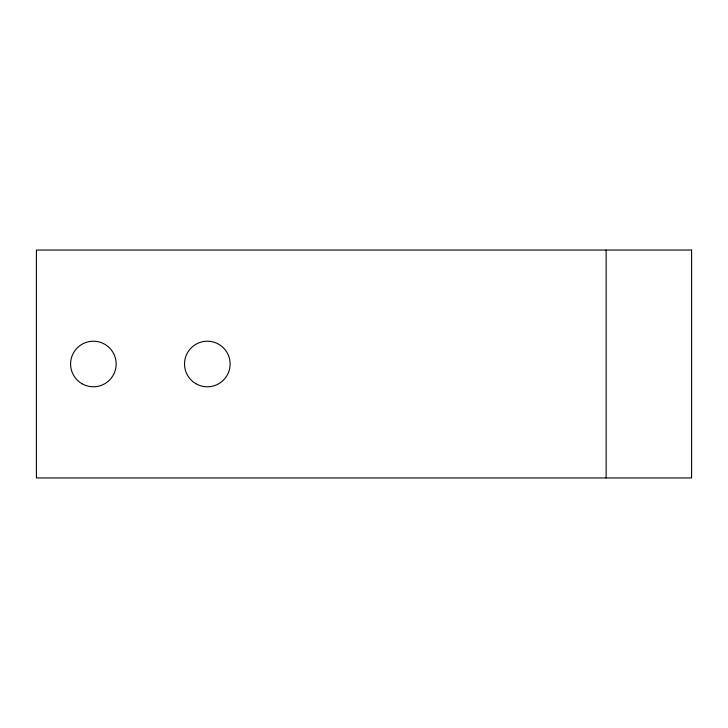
<?xml version="1.0" encoding="UTF-8"?>
<svg xmlns="http://www.w3.org/2000/svg" width="728" height="728" viewBox="0 0 728 728"><rect width="100%" height="100%" fill="white"/><g stroke="black" fill="none" stroke-linecap="round" stroke-linejoin="round"><path stroke-width="1.09" d="M606.142 250.05L606.142 477.95M691.6 250.05L36.4 250.05L36.4 477.95L691.6 477.95L691.6 250.05M195.923 383.738A22.786 22.786 0 0 0 230.112 364A22.786 22.786 0 0 0 195.923 344.262A22.786 22.786 0 0 0 195.923 383.738M81.982 383.738A22.786 22.786 0 0 0 116.162 364A22.786 22.786 0 0 0 81.982 344.262A22.786 22.786 0 0 0 81.982 383.738"/></g></svg>
